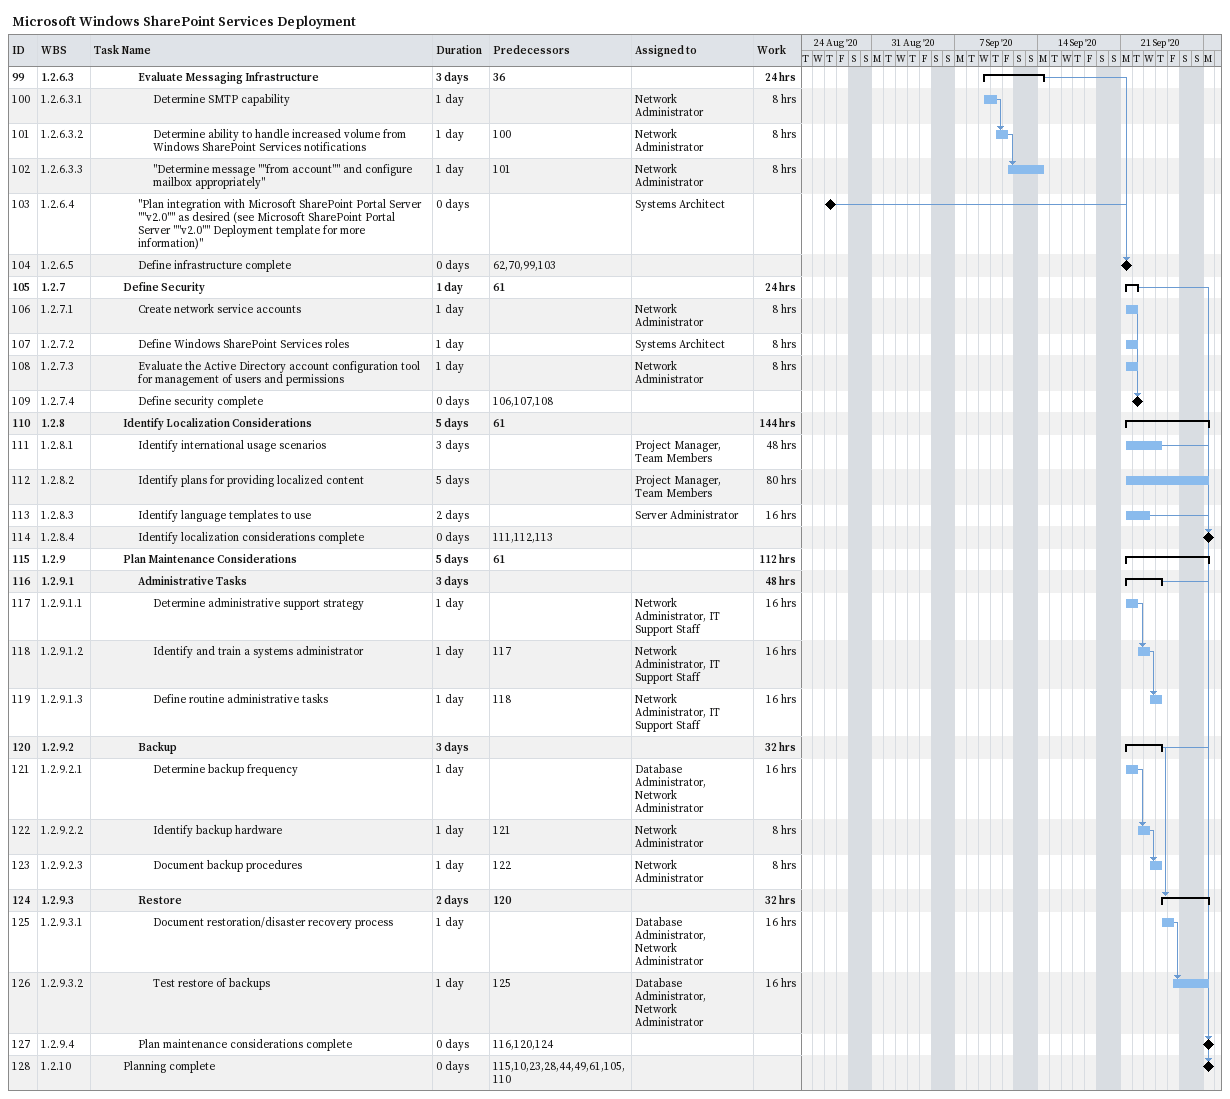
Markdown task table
Microsoft Windows SharePoint Services Deployment

| ID | WBS | Task | Duration | Start | Finish | Predecessors | Resources | Work (h) |
|---|---|---|---|---|---|---|---|---|
| 99 | 1.2.6.3 | **Evaluate Messaging Infrastructure** | 3d | 2020-09-09 | 2020-09-14 | 36 |  | 24 |
| 100 | 1.2.6.3.1 | Determine SMTP capability | 1d | 2020-09-09 | 2020-09-10 |  | Network Administrator | 8 |
| 101 | 1.2.6.3.2 | Determine ability to handle increased volume from Windows SharePoint Services notifications | 1d | 2020-09-10 | 2020-09-11 | 100 | Network Administrator | 8 |
| 102 | 1.2.6.3.3 | "Determine message ""from account"" and configure mailbox appropriately" | 1d | 2020-09-11 | 2020-09-14 | 101 | Network Administrator | 8 |
| 103 | 1.2.6.4 | "Plan integration with Microsoft SharePoint Portal Server ""v2.0"" as desired (see Microsoft SharePoint Portal Server ""v2.0"" Deployment template for more information)" | 0d | 2020-08-27 | 2020-08-27 |  | Systems Architect |  |
| 104 | 1.2.6.5 | Define infrastructure complete | 0d | 2020-09-21 | 2020-09-21 | 62, 70, 99, 103 |  |  |
| 105 | 1.2.7 | **Define Security** | 1d | 2020-09-21 | 2020-09-22 | 61 |  | 24 |
| 106 | 1.2.7.1 | Create network service accounts | 1d | 2020-09-21 | 2020-09-22 |  | Network Administrator | 8 |
| 107 | 1.2.7.2 | Define Windows SharePoint Services roles | 1d | 2020-09-21 | 2020-09-22 |  | Systems Architect | 8 |
| 108 | 1.2.7.3 | Evaluate the Active Directory account configuration tool for management of users and permissions | 1d | 2020-09-21 | 2020-09-22 |  | Network Administrator | 8 |
| 109 | 1.2.7.4 | Define security complete | 0d | 2020-09-22 | 2020-09-22 | 106, 107, 108 |  |  |
| 110 | 1.2.8 | **Identify Localization Considerations** | 5d | 2020-09-21 | 2020-09-28 | 61 |  | 144 |
| 111 | 1.2.8.1 | Identify international usage scenarios | 3d | 2020-09-21 | 2020-09-24 |  | Project Manager, Team Members | 48 |
| 112 | 1.2.8.2 | Identify plans for providing localized content | 5d | 2020-09-21 | 2020-09-28 |  | Project Manager, Team Members | 80 |
| 113 | 1.2.8.3 | Identify language templates to use | 2d | 2020-09-21 | 2020-09-23 |  | Server Administrator | 16 |
| 114 | 1.2.8.4 | Identify localization considerations complete | 0d | 2020-09-28 | 2020-09-28 | 111, 112, 113 |  |  |
| 115 | 1.2.9 | **Plan Maintenance Considerations** | 5d | 2020-09-21 | 2020-09-28 | 61 |  | 112 |
| 116 | 1.2.9.1 | **Administrative Tasks** | 3d | 2020-09-21 | 2020-09-24 |  |  | 48 |
| 117 | 1.2.9.1.1 | Determine administrative support strategy | 1d | 2020-09-21 | 2020-09-22 |  | Network Administrator, IT Support Staff | 16 |
| 118 | 1.2.9.1.2 | Identify and train a systems administrator | 1d | 2020-09-22 | 2020-09-23 | 117 | Network Administrator, IT Support Staff | 16 |
| 119 | 1.2.9.1.3 | Define routine administrative tasks | 1d | 2020-09-23 | 2020-09-24 | 118 | Network Administrator, IT Support Staff | 16 |
| 120 | 1.2.9.2 | **Backup** | 3d | 2020-09-21 | 2020-09-24 |  |  | 32 |
| 121 | 1.2.9.2.1 | Determine backup frequency | 1d | 2020-09-21 | 2020-09-22 |  | Database Administrator, Network Administrator | 16 |
| 122 | 1.2.9.2.2 | Identify backup hardware | 1d | 2020-09-22 | 2020-09-23 | 121 | Network Administrator | 8 |
| 123 | 1.2.9.2.3 | Document backup procedures | 1d | 2020-09-23 | 2020-09-24 | 122 | Network Administrator | 8 |
| 124 | 1.2.9.3 | **Restore** | 2d | 2020-09-24 | 2020-09-28 | 120 |  | 32 |
| 125 | 1.2.9.3.1 | Document restoration/disaster recovery process | 1d | 2020-09-24 | 2020-09-25 |  | Database Administrator, Network Administrator | 16 |
| 126 | 1.2.9.3.2 | Test restore of backups | 1d | 2020-09-25 | 2020-09-28 | 125 | Database Administrator, Network Administrator | 16 |
| 127 | 1.2.9.4 | Plan maintenance considerations complete | 0d | 2020-09-28 | 2020-09-28 | 116, 120, 124 |  |  |
| 128 | 1.2.10 | Planning complete | 0d | 2020-09-28 | 2020-09-28 | 115, 10, 23, 28, 44, 49, 61, 105, 110 |  |  |
